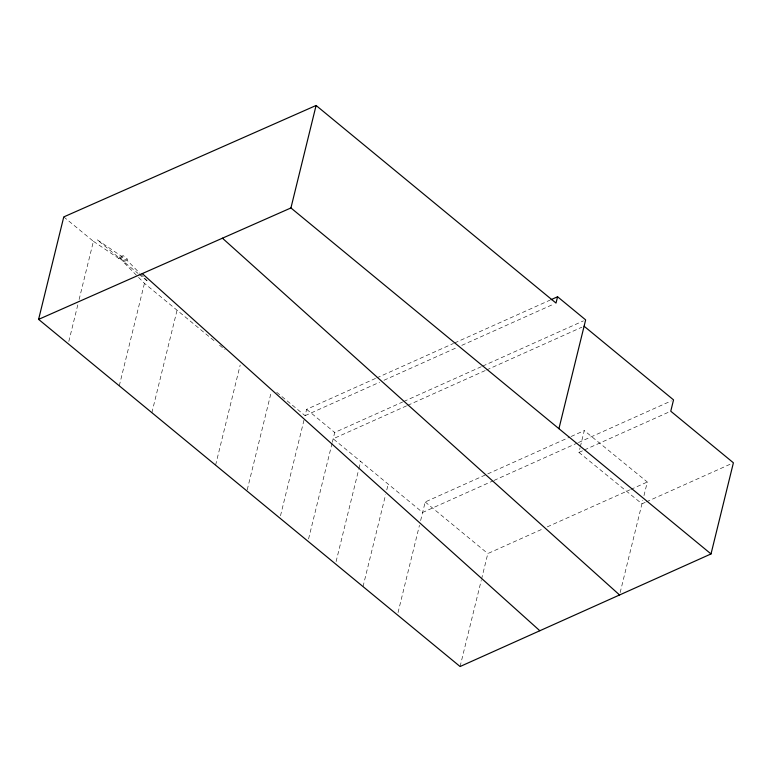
<?xml version="1.0" encoding="UTF-8"?>
<svg xmlns="http://www.w3.org/2000/svg" width="772" height="772" viewBox="0 0 772 772"><rect width="100%" height="100%" fill="white"/><g stroke="black" fill="none" stroke-linecap="round" stroke-linejoin="round"><path stroke-width="0.58" stroke-dasharray="3.86 2.9" d="M68.814 341.465L77.962 304.197M79.111 299.546L93.412 241.318L63.767 216.913M93.412 241.318L118.782 258.466L119.158 256.941L123.279 255.677L127.457 259.122L127.148 260.386L139.732 273.192M118.782 258.466L122.902 257.201L123.279 255.677M213.989 340.635L144.441 283.353L123.028 261.64L123.337 260.376L127.457 259.122M119.274 385.826L144.441 283.353M151.881 412.682L177.058 310.219M215.591 465.149L240.189 365.011M247.233 489.815L271.262 392.002M280.487 515.802L304.515 417.99M276.694 392.282L305.085 415.664L306.638 409.343L375.665 378.367M308.568 538.933L332.028 443.446M332.307 442.288L334.72 432.474L402.656 401.99M336.09 561.601L358.681 469.608M358.97 468.44L360.688 461.453M363.033 586.595L385.633 494.601M386.772 489.94L388.2 484.121M398.024 612.601L419.466 525.278M420.615 520.617L425.198 501.974L486.64 474.404M460.083 666.526L481.255 580.341M481.535 579.183L487.827 553.563L542.822 528.888M645.228 502.36L641.957 503.817L578.932 452.411L580.042 447.876M580.322 446.747L584.288 430.593L647.322 482.008L643.935 495.778M620.148 592.626L642.806 500.372M376.765 377.875L453.473 343.463M454.563 342.971L549.896 300.202M305.085 415.664L379.592 382.237M383.973 380.268L457.391 347.323M461.781 345.364L553.823 304.062M403.756 401.498L481.554 366.594M482.645 366.102L583.458 320.872M406.583 405.85L333.166 438.795L422.612 512.463L492.835 480.956M407.684 405.358L485.482 370.454M486.572 369.962L581.905 327.193M487.74 473.911L570.026 436.991M571.126 436.498L584.288 430.593M493.935 480.464L577.321 443.051M578.421 442.559L671.36 400.861M578.932 452.411L583.304 450.443M584.394 449.951L669.671 411.698M547.223 526.909L629.72 489.902M630.821 489.409L647.322 482.008M646.318 501.868L731.219 463.769M123.028 261.64L127.148 260.386M122.902 257.201L97.089 239.696L137.918 273.327M425.198 501.974L487.827 553.563M306.638 409.343L334.72 432.474M119.158 256.941L123.337 260.376M138.844 274.089L148.118 281.732L144.769 278.316M219.528 345.19L225.067 349.755M140.572 274.05L143.93 277.466"/><path stroke-width="1.16" d="M584.095 326.209L673.541 399.886L670.762 411.206L733.4 462.795L711.012 553.939L460.083 666.526L38.6 319.376L63.767 216.913L316.095 105.474L556.014 303.078L557.567 296.757L585.649 319.888L558.928 428.682M38.6 319.376L290.928 207.948L316.095 105.474M550.996 299.71L557.567 296.757M290.928 207.948L711.012 553.939M222.433 238.191L619.569 594.971M142.27 273.597L539.831 630.743"/></g></svg>
